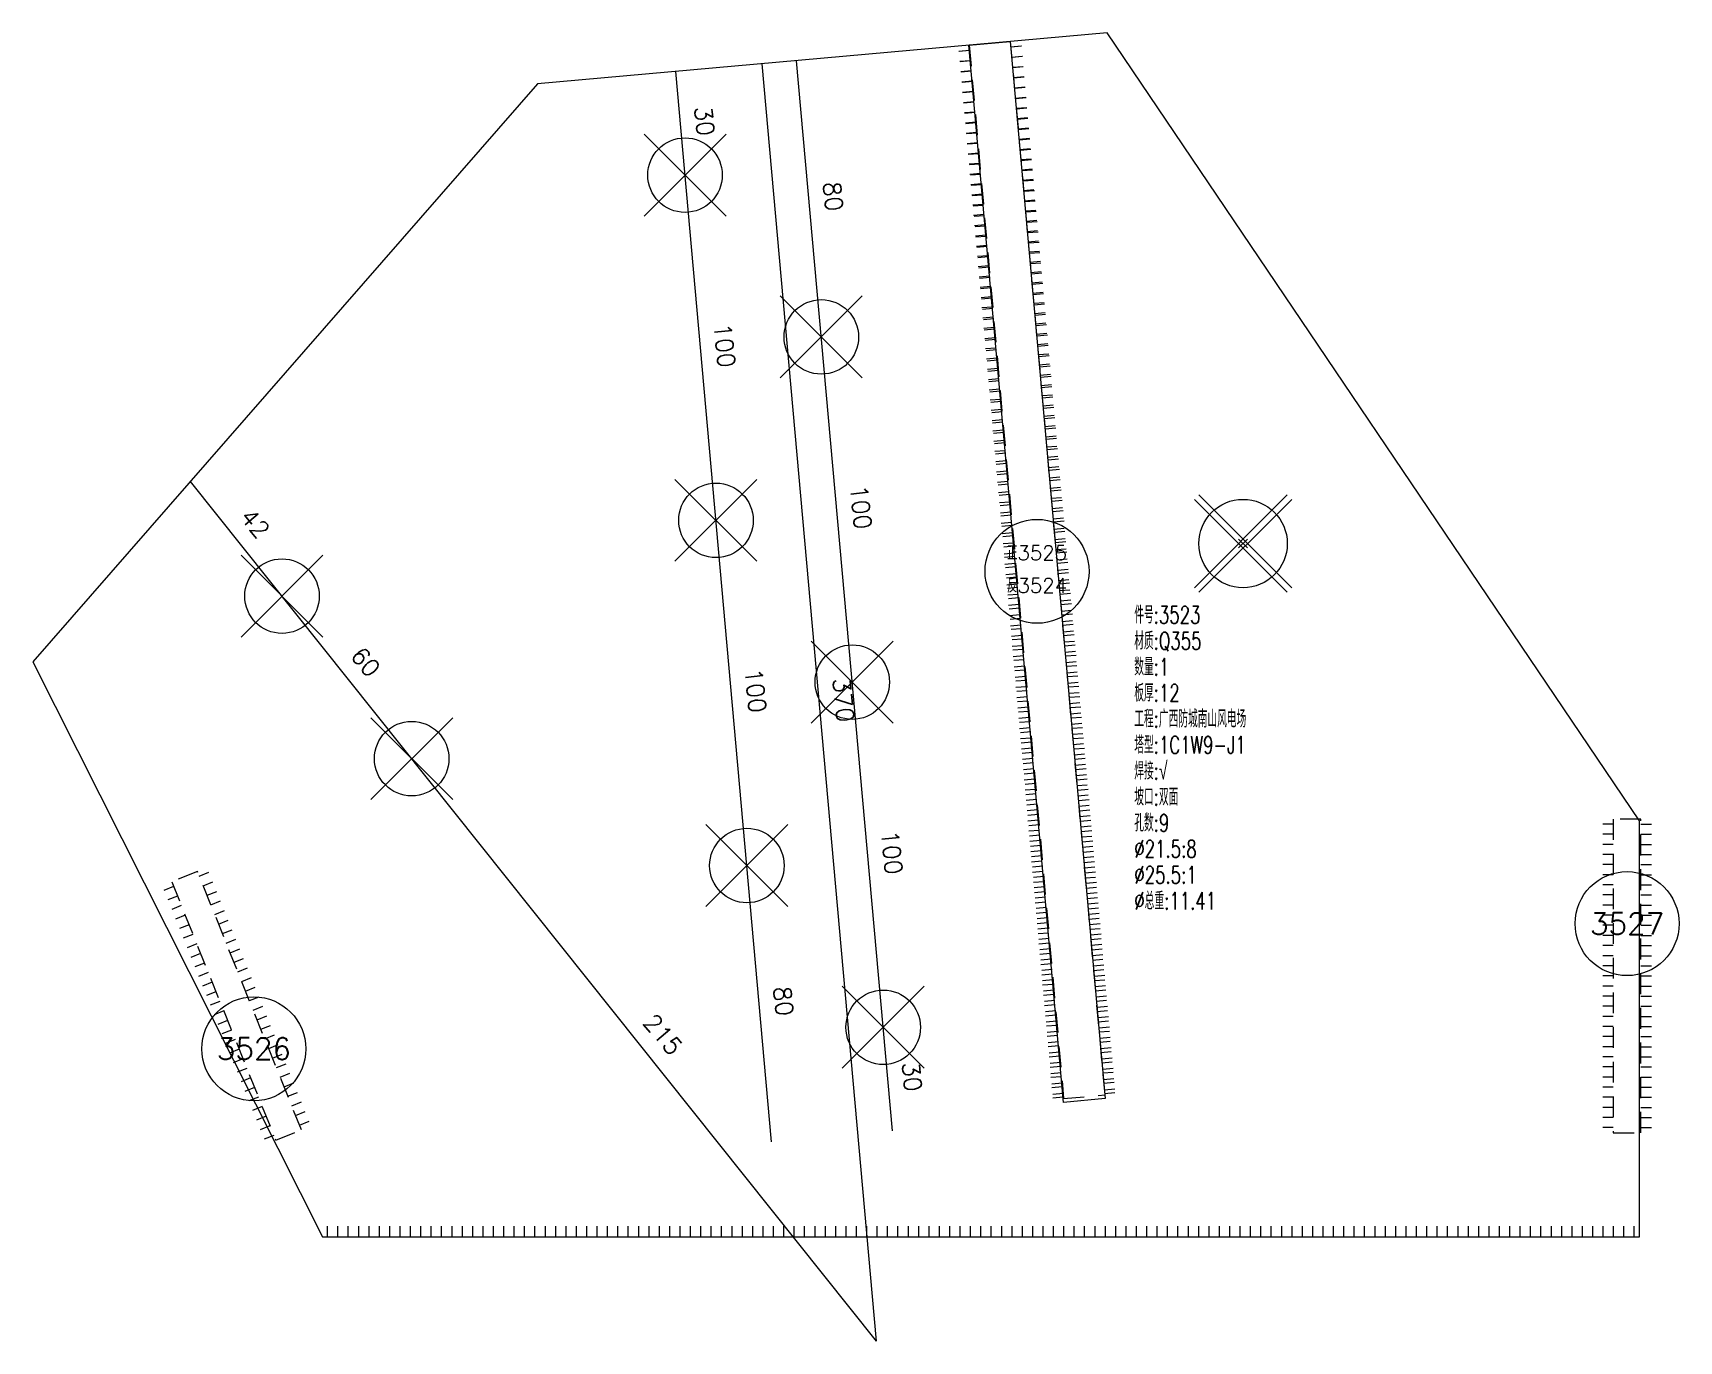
# Model space of a CAD drawing. Extents: x -105 to 10956, y -4548 to 9487.
# Drawn here: x 2706.2 to 3181.1, y -2364 to -1986.6 of the extents above; entities that cross this region are included whole.
import ezdxf
from ezdxf.enums import TextEntityAlignment as Align

# ---------------------------------------------------------------- set-up
doc = ezdxf.new("R2010")
doc.units = 0
doc.header["$MEASUREMENT"] = 0
doc.linetypes.add('长虚线', pattern=[10, 6, -4])
for name, color, linetype, lineweight in [('1', 7, 'CONTINUOUS', 25), ('2', 7, 'CONTINUOUS', 25), ('3', 7, 'CONTINUOUS', 25)]:
    doc.layers.add(name, color=color, linetype=linetype, lineweight=lineweight)
doc.styles.get("Standard").update_dxf_attribs({"font": 'simplex.shx', "width": 0.7, "height": 3, "bigfont": 'gbhzfs.shx'})

msp = doc.modelspace()

# ---------------------------------------------------------------- linework, layer by layer
at = {"layer": '1', "color": 7, "linetype": 'Continuous', "lineweight": 18}
for p, q in [((3016.15596, -1986.5872), (2851.81488, -2001.31851)), ((3169.70942, -2213.91642), (3016.15596, -1986.5872)), ((2851.81488, -2001.31851), (2706.19794, -2168.0539)), ((2706.19794, -2168.0539), (2789.70942, -2333.91642)), ((3169.70942, -2333.91642), (3169.70942, -2213.91642)), ((2789.70942, -2333.91642), (3169.70942, -2333.91642))]:
    msp.add_line(p, q, dxfattribs=at)
at = {"layer": '1', "color": 7, "linetype": 'Continuous', "lineweight": 13}
for p, q in [((2882.50855, -2039.45247), (2906.15855, -2015.80247)), ((2906.15855, -2039.45247), (2882.50855, -2015.80247)), ((2921.83282, -2086.12799), (2945.48282, -2062.47799)), ((2945.48282, -2086.12799), (2921.83282, -2062.47799)), ((2891.43662, -2139.05313), (2915.08662, -2115.40313)), ((2915.08662, -2139.05313), (2891.43662, -2115.40313)), ((3041.30931, -2146.66642), (3068.08431, -2119.89142)), ((3068.08431, -2147.94142), (3041.30931, -2121.16642)), ((3069.35931, -2146.66642), (3042.58431, -2119.89142)), ((3042.58431, -2147.94142), (3069.35931, -2121.16642)), ((3054.05931, -2135.19142), (3056.60931, -2132.64142)), ((3056.60931, -2135.19142), (3054.05931, -2132.64142)), ((2766.23614, -2160.91366), (2789.88614, -2137.26366)), ((2789.88614, -2160.91366), (2766.23614, -2137.26366)), ((2930.76088, -2185.72864), (2954.41088, -2162.07864)), ((2954.41088, -2185.72864), (2930.76088, -2162.07864)), ((2803.66046, -2207.81165), (2827.31046, -2184.16165)), ((2827.31046, -2207.81165), (2803.66046, -2184.16165)), ((2900.36469, -2238.65377), (2924.01469, -2215.00377)), ((2924.01469, -2238.65377), (2900.36469, -2215.00377)), ((2939.68894, -2285.32928), (2963.33894, -2261.67928)), ((2963.33894, -2285.32928), (2939.68894, -2261.67928))]:
    msp.add_line(p, q, dxfattribs=at)
for centre, radius in [((2894.33355, -2027.62747), 10.75), ((2933.65782, -2074.30299), 10.75), ((2903.26162, -2127.22813), 10.75), ((3055.33431, -2133.91642), 12.75), ((2778.06114, -2149.08866), 10.75), ((2942.58588, -2173.90364), 10.75), ((2815.48546, -2195.98665), 10.75), ((2912.18969, -2226.82877), 10.75), ((2951.51394, -2273.50428), 10.75)]:
    msp.add_circle(centre, radius, dxfattribs=at)
at = {"layer": '2', "color": 9, "linetype": 'Continuous', "lineweight": 13}
for p, q in [((2954.19232, -2303.38447), (2926.51533, -1994.62246)), ((2919.33219, -2306.50932), (2891.65519, -1997.74728)), ((2949.58912, -2364.03768), (2916.5553, -1995.51527)), ((2949.58912, -2364.03768), (2751.6576, -2116.00134))]:
    msp.add_line(p, q, dxfattribs=at)
at = {"layer": '2', "color": 7, "linetype": 'Continuous', "lineweight": 13}
for p, q in [((2791.20548, -2333.91642), (2791.20548, -2330.91642)), ((2794.19761, -2333.91642), (2794.19761, -2330.91642)), ((2797.18974, -2333.91642), (2797.18974, -2330.91642)), ((2800.18186, -2333.91642), (2800.18186, -2330.91642)), ((2803.17399, -2333.91642), (2803.17399, -2330.91642)), ((2806.16611, -2333.91642), (2806.16611, -2330.91642)), ((2809.15824, -2333.91642), (2809.15824, -2330.91642)), ((2812.15037, -2333.91642), (2812.15037, -2330.91642)), ((2815.14249, -2333.91642), (2815.14249, -2330.91642)), ((2818.13462, -2333.91642), (2818.13462, -2330.91642)), ((2821.12674, -2333.91642), (2821.12674, -2330.91642)), ((2824.11887, -2333.91642), (2824.11887, -2330.91642)), ((2827.111, -2333.91642), (2827.111, -2330.91642)), ((2830.10312, -2333.91642), (2830.10312, -2330.91642)), ((2833.09525, -2333.91642), (2833.09525, -2330.91642)), ((2836.08737, -2333.91642), (2836.08737, -2330.91642)), ((2839.0795, -2333.91642), (2839.0795, -2330.91642)), ((2842.07163, -2333.91642), (2842.07163, -2330.91642)), ((2845.06375, -2333.91642), (2845.06375, -2330.91642)), ((2848.05588, -2333.91642), (2848.05588, -2330.91642)), ((2851.048, -2333.91642), (2851.048, -2330.91642)), ((2854.04013, -2333.91642), (2854.04013, -2330.91642)), ((2857.03226, -2333.91642), (2857.03226, -2330.91642)), ((2860.02438, -2333.91642), (2860.02438, -2330.91642)), ((2863.01651, -2333.91642), (2863.01651, -2330.91642)), ((2866.00863, -2333.91642), (2866.00863, -2330.91642)), ((2869.00076, -2333.91642), (2869.00076, -2330.91642)), ((2871.99289, -2333.91642), (2871.99289, -2330.91642)), ((2874.98501, -2333.91642), (2874.98501, -2330.91642)), ((2877.97714, -2333.91642), (2877.97714, -2330.91642)), ((2880.96926, -2333.91642), (2880.96926, -2330.91642)), ((2883.96139, -2333.91642), (2883.96139, -2330.91642)), ((2886.95352, -2333.91642), (2886.95352, -2330.91642)), ((2889.94564, -2333.91642), (2889.94564, -2330.91642)), ((2892.93777, -2333.91642), (2892.93777, -2330.91642)), ((2895.92989, -2333.91642), (2895.92989, -2330.91642)), ((2898.92202, -2333.91642), (2898.92202, -2330.91642)), ((2901.91415, -2333.91642), (2901.91415, -2330.91642)), ((2904.90627, -2333.91642), (2904.90627, -2330.91642)), ((2907.8984, -2333.91642), (2907.8984, -2330.91642)), ((2910.89052, -2333.91642), (2910.89052, -2330.91642)), ((2913.88265, -2333.91642), (2913.88265, -2330.91642)), ((2916.87478, -2333.91642), (2916.87478, -2330.91642)), ((2919.8669, -2333.91642), (2919.8669, -2330.91642)), ((2922.85903, -2333.91642), (2922.85903, -2330.91642)), ((2925.85115, -2333.91642), (2925.85115, -2330.91642)), ((2928.84328, -2333.91642), (2928.84328, -2330.91642)), ((2931.83541, -2333.91642), (2931.83541, -2330.91642)), ((2934.82753, -2333.91642), (2934.82753, -2330.91642)), ((2937.81966, -2333.91642), (2937.81966, -2330.91642)), ((2940.81178, -2333.91642), (2940.81178, -2330.91642)), ((2943.80391, -2333.91642), (2943.80391, -2330.91642)), ((2946.79604, -2333.91642), (2946.79604, -2330.91642)), ((2949.78816, -2333.91642), (2949.78816, -2330.91642)), ((2952.78029, -2333.91642), (2952.78029, -2330.91642)), ((2955.77241, -2333.91642), (2955.77241, -2330.91642)), ((2958.76454, -2333.91642), (2958.76454, -2330.91642)), ((2961.75666, -2333.91642), (2961.75666, -2330.91642)), ((2964.74879, -2333.91642), (2964.74879, -2330.91642)), ((2967.74092, -2333.91642), (2967.74092, -2330.91642)), ((2970.73304, -2333.91642), (2970.73304, -2330.91642)), ((2973.72517, -2333.91642), (2973.72517, -2330.91642)), ((2976.71729, -2333.91642), (2976.71729, -2330.91642)), ((2979.70942, -2333.91642), (2979.70942, -2330.91642)), ((2982.70155, -2333.91642), (2982.70155, -2330.91642)), ((2985.69367, -2333.91642), (2985.69367, -2330.91642)), ((2988.6858, -2333.91642), (2988.6858, -2330.91642)), ((2991.67792, -2333.91642), (2991.67792, -2330.91642)), ((2994.67005, -2333.91642), (2994.67005, -2330.91642)), ((2997.66218, -2333.91642), (2997.66218, -2330.91642)), ((3000.6543, -2333.91642), (3000.6543, -2330.91642)), ((3003.64643, -2333.91642), (3003.64643, -2330.91642)), ((3006.63855, -2333.91642), (3006.63855, -2330.91642)), ((3009.63068, -2333.91642), (3009.63068, -2330.91642)), ((3012.62281, -2333.91642), (3012.62281, -2330.91642)), ((3015.61493, -2333.91642), (3015.61493, -2330.91642)), ((3018.60706, -2333.91642), (3018.60706, -2330.91642)), ((3021.59918, -2333.91642), (3021.59918, -2330.91642)), ((3024.59131, -2333.91642), (3024.59131, -2330.91642)), ((3027.58344, -2333.91642), (3027.58344, -2330.91642)), ((3030.57556, -2333.91642), (3030.57556, -2330.91642)), ((3033.56769, -2333.91642), (3033.56769, -2330.91642)), ((3036.55981, -2333.91642), (3036.55981, -2330.91642)), ((3039.55194, -2333.91642), (3039.55194, -2330.91642)), ((3042.54407, -2333.91642), (3042.54407, -2330.91642)), ((3045.53619, -2333.91642), (3045.53619, -2330.91642)), ((3048.52832, -2333.91642), (3048.52832, -2330.91642)), ((3051.52044, -2333.91642), (3051.52044, -2330.91642)), ((3054.51257, -2333.91642), (3054.51257, -2330.91642)), ((3057.5047, -2333.91642), (3057.5047, -2330.91642)), ((3060.49682, -2333.91642), (3060.49682, -2330.91642)), ((3063.48895, -2333.91642), (3063.48895, -2330.91642)), ((3066.48107, -2333.91642), (3066.48107, -2330.91642)), ((3069.4732, -2333.91642), (3069.4732, -2330.91642)), ((3072.46533, -2333.91642), (3072.46533, -2330.91642)), ((3075.45745, -2333.91642), (3075.45745, -2330.91642)), ((3078.44958, -2333.91642), (3078.44958, -2330.91642)), ((3081.4417, -2333.91642), (3081.4417, -2330.91642)), ((3084.43383, -2333.91642), (3084.43383, -2330.91642)), ((3087.42596, -2333.91642), (3087.42596, -2330.91642)), ((3090.41808, -2333.91642), (3090.41808, -2330.91642)), ((3093.41021, -2333.91642), (3093.41021, -2330.91642)), ((3096.40233, -2333.91642), (3096.40233, -2330.91642)), ((3099.39446, -2333.91642), (3099.39446, -2330.91642)), ((3102.38659, -2333.91642), (3102.38659, -2330.91642)), ((3105.37871, -2333.91642), (3105.37871, -2330.91642)), ((3108.37084, -2333.91642), (3108.37084, -2330.91642)), ((3111.36296, -2333.91642), (3111.36296, -2330.91642)), ((3114.35509, -2333.91642), (3114.35509, -2330.91642)), ((3117.34722, -2333.91642), (3117.34722, -2330.91642)), ((3120.33934, -2333.91642), (3120.33934, -2330.91642)), ((3123.33147, -2333.91642), (3123.33147, -2330.91642)), ((3126.32359, -2333.91642), (3126.32359, -2330.91642)), ((3129.31572, -2333.91642), (3129.31572, -2330.91642)), ((3132.30785, -2333.91642), (3132.30785, -2330.91642)), ((3135.29997, -2333.91642), (3135.29997, -2330.91642)), ((3138.2921, -2333.91642), (3138.2921, -2330.91642)), ((3141.28422, -2333.91642), (3141.28422, -2330.91642)), ((3144.27635, -2333.91642), (3144.27635, -2330.91642)), ((3147.26848, -2333.91642), (3147.26848, -2330.91642)), ((3150.2606, -2333.91642), (3150.2606, -2330.91642)), ((3153.25273, -2333.91642), (3153.25273, -2330.91642)), ((3156.24485, -2333.91642), (3156.24485, -2330.91642)), ((3159.23698, -2333.91642), (3159.23698, -2330.91642)), ((3162.22911, -2333.91642), (3162.22911, -2330.91642)), ((3165.22123, -2333.91642), (3165.22123, -2330.91642)), ((3168.21336, -2333.91642), (3168.21336, -2330.91642))]:
    msp.add_line(p, q, dxfattribs=at)
at = {"layer": '3', "color": 7, "linetype": 'Continuous', "lineweight": 13}
for p, q in [((2976.35237, -1991.64757), (2973.36435, -1991.91541)), ((2976.61779, -1994.60863), (2973.62977, -1994.87647)), ((2988.30445, -1990.57619), (2991.29247, -1990.30835)), ((2988.56987, -1993.53725), (2991.55789, -1993.26941)), ((2976.88322, -1997.56969), (2973.8952, -1997.83753)), ((2988.8353, -1996.49831), (2991.82332, -1996.23047)), ((2989.10072, -1999.45937), (2992.08874, -1999.19153)), ((2977.14864, -2000.53074), (2974.16062, -2000.79859)), ((2977.41407, -2003.4918), (2974.42605, -2003.75965)), ((2989.36615, -2002.42043), (2992.35417, -2002.15259)), ((2977.67949, -2006.45286), (2974.69147, -2006.72071)), ((2989.63157, -2005.38149), (2992.61959, -2005.11365)), ((2989.897, -2008.34255), (2992.88502, -2008.0747)), ((2977.94492, -2009.41392), (2974.9569, -2009.68177)), ((2978.21034, -2012.37498), (2975.22233, -2012.64283)), ((2990.16242, -2011.30361), (2993.15044, -2011.03576)), ((2978.47577, -2015.33604), (2975.48775, -2015.60389)), ((2978.7412, -2018.2971), (2975.75318, -2018.56495)), ((2990.42785, -2014.26467), (2993.41587, -2013.99682)), ((2990.69327, -2017.22573), (2993.68129, -2016.95788)), ((2979.00662, -2021.25816), (2976.0186, -2021.52601)), ((2990.9587, -2020.18679), (2993.94672, -2019.91894)), ((2991.22412, -2023.14785), (2994.21214, -2022.88)), ((2979.27205, -2024.21922), (2976.28403, -2024.48706)), ((2979.53747, -2027.18028), (2976.54945, -2027.44812)), ((2991.48955, -2026.10891), (2994.47757, -2025.84106)), ((2979.8029, -2030.14134), (2976.81488, -2030.40918)), ((2991.75497, -2029.06997), (2994.74299, -2028.80212)), ((2992.0204, -2032.03102), (2995.00842, -2031.76318)), ((2980.06832, -2033.1024), (2977.0803, -2033.37024)), ((2980.33375, -2036.06346), (2977.34573, -2036.3313)), ((2992.28582, -2034.99208), (2995.27384, -2034.72424)), ((2980.59917, -2039.02452), (2977.61115, -2039.29236)), ((2980.8646, -2041.98558), (2977.87658, -2042.25342)), ((2992.55125, -2037.95314), (2995.53927, -2037.6853)), ((2992.81667, -2040.9142), (2995.80469, -2040.64636)), ((2981.13002, -2044.94664), (2978.142, -2045.21448)), ((2993.0821, -2043.87526), (2996.07012, -2043.60742)), ((2993.34752, -2046.83632), (2996.33554, -2046.56848)), ((2981.39545, -2047.9077), (2978.40743, -2048.17554)), ((2981.66087, -2050.86876), (2978.67285, -2051.1366)), ((2993.61295, -2049.79738), (2996.60097, -2049.52954)), ((2981.9263, -2053.82982), (2978.93828, -2054.09766)), ((2993.87838, -2052.75844), (2996.86639, -2052.4906)), ((2994.1438, -2055.7195), (2997.13182, -2055.45166)), ((2982.19172, -2056.79088), (2979.2037, -2057.05872)), ((2982.45715, -2059.75194), (2979.46913, -2060.01978)), ((2994.40923, -2058.68056), (2997.39725, -2058.41272)), ((2982.72257, -2062.71299), (2979.73455, -2062.98084)), ((2982.988, -2065.67405), (2979.99998, -2065.9419)), ((2994.67465, -2061.64162), (2997.66267, -2061.37378)), ((2994.94008, -2064.60268), (2997.9281, -2064.33484)), ((2983.25342, -2068.63511), (2980.2654, -2068.90296)), ((2995.2055, -2067.56374), (2998.19352, -2067.2959)), ((2995.47093, -2070.5248), (2998.45895, -2070.25695)), ((2983.51885, -2071.59617), (2980.53083, -2071.86402)), ((2983.78427, -2074.55723), (2980.79626, -2074.82508)), ((2995.73635, -2073.48586), (2998.72437, -2073.21801)), ((2984.0497, -2077.51829), (2981.06168, -2077.78614)), ((2996.00178, -2076.44692), (2998.9898, -2076.17907)), ((2996.2672, -2079.40798), (2999.25522, -2079.14013)), ((2984.31512, -2080.47935), (2981.32711, -2080.7472)), ((2984.58055, -2083.44041), (2981.59253, -2083.70826)), ((2996.53263, -2082.36904), (2999.52065, -2082.10119)), ((2984.84598, -2086.40147), (2981.85796, -2086.66931)), ((2985.1114, -2089.36253), (2982.12338, -2089.63037)), ((2996.79805, -2085.3301), (2999.78607, -2085.06225)), ((2997.06348, -2088.29116), (3000.0515, -2088.02331)), ((2985.37683, -2092.32359), (2982.38881, -2092.59143)), ((2997.3289, -2091.25222), (3000.31692, -2090.98437)), ((2997.59433, -2094.21327), (3000.58235, -2093.94543)), ((2985.64225, -2095.28465), (2982.65423, -2095.55249)), ((2985.90768, -2098.24571), (2982.91966, -2098.51355)), ((2997.85975, -2097.17433), (3000.84777, -2096.90649)), ((2986.1731, -2101.20677), (2983.18508, -2101.47461)), ((2998.12518, -2100.13539), (3001.1132, -2099.86755)), ((2998.3906, -2103.09645), (3001.37862, -2102.82861)), ((2986.43853, -2104.16783), (2983.45051, -2104.43567)), ((2986.70395, -2107.12889), (2983.71593, -2107.39673)), ((2998.65603, -2106.05751), (3001.64405, -2105.78967)), ((2986.96938, -2110.08995), (2983.98136, -2110.35779)), ((2987.2348, -2113.05101), (2984.24678, -2113.31885)), ((2998.92145, -2109.01857), (3001.90947, -2108.75073)), ((2999.18688, -2111.97963), (3002.1749, -2111.71179)), ((2987.50023, -2116.01207), (2984.51221, -2116.27991)), ((2999.45231, -2114.94069), (3002.44032, -2114.67285)), ((2999.71773, -2117.90175), (3002.70575, -2117.63391)), ((2987.76565, -2118.97313), (2984.77763, -2119.24097)), ((2988.03108, -2121.93419), (2985.04306, -2122.20203)), ((2999.98316, -2120.86281), (3002.97117, -2120.59497)), ((2988.2965, -2124.89524), (2985.30848, -2125.16309)), ((3000.24858, -2123.82387), (3003.2366, -2123.55603)), ((3000.51401, -2126.78493), (3003.50203, -2126.51709)), ((2988.56193, -2127.8563), (2985.57391, -2128.12415)), ((2988.82735, -2130.81736), (2985.83933, -2131.08521)), ((3000.77943, -2129.74599), (3003.76745, -2129.47815)), ((3001.04486, -2132.70705), (3004.03288, -2132.4392)), ((2989.09278, -2133.77842), (2986.10476, -2134.04627)), ((2989.3582, -2136.73948), (2986.37018, -2137.00733)), ((3001.31028, -2135.66811), (3004.2983, -2135.40026)), ((2989.62363, -2139.70054), (2986.63561, -2139.96839)), ((3001.57571, -2138.62917), (3004.56373, -2138.36132)), ((3001.84113, -2141.59023), (3004.82915, -2141.32238)), ((2989.88905, -2142.6616), (2986.90104, -2142.92945)), ((2990.15448, -2145.62266), (2987.16646, -2145.89051)), ((3002.10656, -2144.55129), (3005.09458, -2144.28344)), ((2990.41991, -2148.58372), (2987.43189, -2148.85156)), ((3002.37198, -2147.51235), (3005.36, -2147.2445)), ((3002.63741, -2150.47341), (3005.62543, -2150.20556)), ((2990.68533, -2151.54478), (2987.69731, -2151.81262)), ((2990.95076, -2154.50584), (2987.96274, -2154.77368)), ((3002.90283, -2153.43447), (3005.89085, -2153.16662)), ((3003.16826, -2156.39552), (3006.15628, -2156.12768)), ((2991.21618, -2157.4669), (2988.22816, -2157.73474)), ((2991.48161, -2160.42796), (2988.49359, -2160.6958)), ((3003.43368, -2159.35658), (3006.4217, -2159.08874)), ((2991.74703, -2163.38902), (2988.75901, -2163.65686)), ((3003.69911, -2162.31764), (3006.68713, -2162.0498)), ((3003.96453, -2165.2787), (3006.95255, -2165.01086)), ((2992.01246, -2166.35008), (2989.02444, -2166.61792)), ((2992.27788, -2169.31114), (2989.28986, -2169.57898)), ((3004.22996, -2168.23976), (3007.21798, -2167.97192)), ((2992.54331, -2172.2722), (2989.55529, -2172.54004)), ((3004.49538, -2171.20082), (3007.4834, -2170.93298)), ((3004.76081, -2174.16188), (3007.74883, -2173.89404)), ((2992.80873, -2175.23326), (2989.82071, -2175.5011)), ((2993.07416, -2178.19432), (2990.08614, -2178.46216)), ((3005.02623, -2177.12294), (3008.01425, -2176.8551)), ((3005.29166, -2180.084), (3008.27968, -2179.81616)), ((2993.33958, -2181.15538), (2990.35156, -2181.42322)), ((2993.60501, -2184.11644), (2990.61699, -2184.38428)), ((3005.55709, -2183.04506), (3008.5451, -2182.77722)), ((2993.87043, -2187.07749), (2990.88241, -2187.34534)), ((3005.82251, -2186.00612), (3008.81053, -2185.73828)), ((3006.08794, -2188.96718), (3009.07595, -2188.69934)), ((2994.13586, -2190.03855), (2991.14784, -2190.3064)), ((2994.40128, -2192.99961), (2991.41326, -2193.26746)), ((3006.35336, -2191.92824), (3009.34138, -2191.6604)), ((2994.66671, -2195.96067), (2991.67869, -2196.22852)), ((2994.93213, -2198.92173), (2991.94411, -2199.18958)), ((3006.61879, -2194.8893), (3009.60681, -2194.62145)), ((3006.88421, -2197.85036), (3009.87223, -2197.58251)), ((2995.19756, -2201.88279), (2992.20954, -2202.15064)), ((3007.14964, -2200.81142), (3010.13766, -2200.54357)), ((3007.41506, -2203.77248), (3010.40308, -2203.50463)), ((2995.46298, -2204.84385), (2992.47496, -2205.1117)), ((2995.72841, -2207.80491), (2992.74039, -2208.07276)), ((3007.68049, -2206.73354), (3010.66851, -2206.46569)), ((2995.99383, -2210.76597), (2993.00582, -2211.03381)), ((3007.94591, -2209.6946), (3010.93393, -2209.42675)), ((3008.21134, -2212.65566), (3011.19936, -2212.38781)), ((2996.25926, -2213.72703), (2993.27124, -2213.99487)), ((2996.52469, -2216.68809), (2993.53667, -2216.95593)), ((3008.47676, -2215.61672), (3011.46478, -2215.34887)), ((2996.79011, -2219.64915), (2993.80209, -2219.91699)), ((2997.05554, -2222.61021), (2994.06752, -2222.87805)), ((3008.74219, -2218.57777), (3011.73021, -2218.30993)), ((3009.00761, -2221.53883), (3011.99563, -2221.27099)), ((2997.32096, -2225.57127), (2994.33294, -2225.83911)), ((3009.27304, -2224.49989), (3012.26106, -2224.23205)), ((3009.53846, -2227.46095), (3012.52648, -2227.19311)), ((2997.58639, -2228.53233), (2994.59837, -2228.80017)), ((2997.85181, -2231.49339), (2994.86379, -2231.76123)), ((3009.80389, -2230.42201), (3012.79191, -2230.15417)), ((2998.11724, -2234.45445), (2995.12922, -2234.72229)), ((3010.06931, -2233.38307), (3013.05733, -2233.11523)), ((3010.33474, -2236.34413), (3013.32276, -2236.07629)), ((2998.38266, -2237.41551), (2995.39464, -2237.68335)), ((2998.64809, -2240.37657), (2995.66007, -2240.64441)), ((3010.60016, -2239.30519), (3013.58818, -2239.03735)), ((2998.91351, -2243.33763), (2995.92549, -2243.60547)), ((2999.17894, -2246.29869), (2996.19092, -2246.56653)), ((3010.86559, -2242.26625), (3013.85361, -2241.99841)), ((3011.13101, -2245.22731), (3014.11903, -2244.95947)), ((2999.44436, -2249.25974), (2996.45634, -2249.52759)), ((3011.39644, -2248.18837), (3014.38446, -2247.92053)), ((3011.66187, -2251.14943), (3014.64988, -2250.88159)), ((2999.70979, -2252.2208), (2996.72177, -2252.48865)), ((2999.97521, -2255.18186), (2996.98719, -2255.44971)), ((3011.92729, -2254.11049), (3014.91531, -2253.84265)), ((3000.24064, -2258.14292), (2997.25262, -2258.41077)), ((3012.19272, -2257.07155), (3015.18074, -2256.8037)), ((3012.45814, -2260.03261), (3015.44616, -2259.76476)), ((3000.50606, -2261.10398), (2997.51804, -2261.37183)), ((3000.77149, -2264.06504), (2997.78347, -2264.33289)), ((3012.72357, -2262.99367), (3015.71159, -2262.72582)), ((3001.03691, -2267.0261), (2998.04889, -2267.29395)), ((3001.30234, -2269.98716), (2998.31432, -2270.25501)), ((3012.98899, -2265.95473), (3015.97701, -2265.68688)), ((3013.25442, -2268.91579), (3016.24244, -2268.64794)), ((3001.56776, -2272.94822), (2998.57974, -2273.21606)), ((3013.51984, -2271.87685), (3016.50786, -2271.609)), ((3013.78527, -2274.83791), (3016.77329, -2274.57006)), ((3001.83319, -2275.90928), (2998.84517, -2276.17712)), ((3002.09861, -2278.87034), (2999.1106, -2279.13818)), ((3014.05069, -2277.79897), (3017.03871, -2277.53112)), ((3002.36404, -2281.8314), (2999.37602, -2282.09924)), ((3014.31612, -2280.76002), (3017.30414, -2280.49218)), ((3014.58154, -2283.72108), (3017.56956, -2283.45324)), ((3002.62947, -2284.79246), (2999.64145, -2285.0603)), ((3002.89489, -2287.75352), (2999.90687, -2288.02136)), ((3014.84697, -2286.68214), (3017.83499, -2286.4143)), ((3003.16032, -2290.71458), (3000.1723, -2290.98242)), ((3003.42574, -2293.67564), (3000.43772, -2293.94348)), ((3015.11239, -2289.6432), (3018.10041, -2289.37536)), ((3015.37782, -2292.60426), (3018.36584, -2292.33642))]:
    msp.add_line(p, q, dxfattribs=at)
at = {"layer": '3', "color": 7, "linetype": '长虚线', "lineweight": 13}
for p, q in [((2976.45001, -1991.64811), (2973.46199, -1991.91595)), ((2976.71708, -1994.62761), (2973.72906, -1994.89545)), ((2988.40208, -1990.57673), (2991.3901, -1990.30889)), ((2988.66916, -1993.55624), (2991.65718, -1993.28839)), ((2976.98416, -1997.60711), (2973.99614, -1997.87496)), ((2988.93624, -1996.53574), (2991.92426, -1996.26789)), ((2989.20332, -1999.51524), (2992.19134, -1999.24739)), ((2977.25124, -2000.58661), (2974.26322, -2000.85446)), ((2977.51832, -2003.56611), (2974.5303, -2003.83396)), ((2989.4704, -2002.49474), (2992.45842, -2002.2269)), ((2977.7854, -2006.54562), (2974.79738, -2006.81346)), ((2989.73747, -2005.47424), (2992.72549, -2005.2064)), ((2990.00455, -2008.45374), (2992.99257, -2008.1859)), ((2978.05248, -2009.52512), (2975.06446, -2009.79296)), ((2978.31955, -2012.50462), (2975.33153, -2012.77246)), ((2990.27163, -2011.43324), (2993.25965, -2011.1654)), ((2978.58663, -2015.48412), (2975.59861, -2015.75196)), ((2990.53871, -2014.41274), (2993.52673, -2014.1449)), ((2990.80579, -2017.39225), (2993.79381, -2017.1244)), ((2978.85371, -2018.46362), (2975.86569, -2018.73146)), ((2979.12079, -2021.44312), (2976.13277, -2021.71097)), ((2991.07287, -2020.37175), (2994.06089, -2020.1039)), ((2991.33994, -2023.35125), (2994.32796, -2023.0834)), ((2979.38787, -2024.42262), (2976.39985, -2024.69047)), ((2979.65495, -2027.40212), (2976.66693, -2027.66997)), ((2991.60702, -2026.33075), (2994.59504, -2026.06291)), ((2979.92202, -2030.38162), (2976.934, -2030.64947)), ((2991.8741, -2029.31025), (2994.86212, -2029.04241)), ((2992.14118, -2032.28975), (2995.1292, -2032.02191)), ((2980.1891, -2033.36113), (2977.20108, -2033.62897)), ((2980.45618, -2036.34063), (2977.46816, -2036.60847)), ((2992.40826, -2035.26925), (2995.39628, -2035.00141)), ((2980.72326, -2039.32013), (2977.73524, -2039.58797)), ((2992.67534, -2038.24875), (2995.66336, -2037.98091)), ((2992.94241, -2041.22825), (2995.93043, -2040.96041)), ((2980.99034, -2042.29963), (2978.00232, -2042.56747)), ((2981.25741, -2045.27913), (2978.2694, -2045.54697)), ((2993.20949, -2044.20776), (2996.19751, -2043.93991)), ((2993.47657, -2047.18726), (2996.46459, -2046.91941)), ((2981.52449, -2048.25863), (2978.53647, -2048.52648)), ((2981.79157, -2051.23813), (2978.80355, -2051.50598)), ((2993.74365, -2050.16676), (2996.73167, -2049.89891)), ((2982.05865, -2054.21763), (2979.07063, -2054.48548)), ((2994.01073, -2053.14626), (2996.99875, -2052.87842)), ((2994.27781, -2056.12576), (2997.26582, -2055.85792)), ((2982.32573, -2057.19714), (2979.33771, -2057.46498)), ((2982.59281, -2060.17664), (2979.60479, -2060.44448)), ((2994.54488, -2059.10526), (2997.5329, -2058.83742)), ((2982.85988, -2063.15614), (2979.87187, -2063.42398)), ((2994.81196, -2062.08476), (2997.79998, -2061.81692)), ((2995.07904, -2065.06426), (2998.06706, -2064.79642)), ((2983.12696, -2066.13564), (2980.13894, -2066.40348)), ((2983.39404, -2069.11514), (2980.40602, -2069.38298)), ((2995.34612, -2068.04377), (2998.33414, -2067.77592)), ((2983.66112, -2072.09464), (2980.6731, -2072.36249)), ((2983.9282, -2075.07414), (2980.94018, -2075.34199)), ((2995.6132, -2071.02327), (2998.60122, -2070.75542)), ((2995.88028, -2074.00277), (2998.86829, -2073.73492)), ((2984.19528, -2078.05364), (2981.20726, -2078.32149)), ((2996.14735, -2076.98227), (2999.13537, -2076.71442)), ((2996.41443, -2079.96177), (2999.40245, -2079.69393)), ((2984.46235, -2081.03314), (2981.47434, -2081.30099)), ((2984.72943, -2084.01265), (2981.74141, -2084.28049)), ((2996.68151, -2082.94127), (2999.66953, -2082.67343)), ((2984.99651, -2086.99215), (2982.00849, -2087.25999)), ((2996.94859, -2085.92077), (2999.93661, -2085.65293)), ((2997.21567, -2088.90027), (3000.20369, -2088.63243)), ((2985.26359, -2089.97165), (2982.27557, -2090.23949)), ((2985.53067, -2092.95115), (2982.54265, -2093.21899)), ((2997.48275, -2091.87977), (3000.47076, -2091.61193)), ((2985.79775, -2095.93065), (2982.80973, -2096.19849)), ((2986.06482, -2098.91015), (2983.07681, -2099.178)), ((2997.74982, -2094.85928), (3000.73784, -2094.59143)), ((2998.0169, -2097.83878), (3001.00492, -2097.57093)), ((2986.3319, -2101.88965), (2983.34388, -2102.1575)), ((2998.28398, -2100.81828), (3001.272, -2100.55043)), ((2998.55106, -2103.79778), (3001.53908, -2103.52994)), ((2986.59898, -2104.86915), (2983.61096, -2105.137)), ((2986.86606, -2107.84866), (2983.87804, -2108.1165)), ((2998.81814, -2106.77728), (3001.80616, -2106.50944)), ((2987.13314, -2110.82816), (2984.14512, -2111.096)), ((2999.08522, -2109.75678), (3002.07323, -2109.48894)), ((2999.35229, -2112.73628), (3002.34031, -2112.46844)), ((2987.40022, -2113.80766), (2984.4122, -2114.0755)), ((2987.66729, -2116.78716), (2984.67927, -2117.055)), ((2999.61937, -2115.71578), (3002.60739, -2115.44794)), ((2987.93437, -2119.76666), (2984.94635, -2120.0345)), ((2988.20145, -2122.74616), (2985.21343, -2123.014)), ((2999.88645, -2118.69528), (3002.87447, -2118.42744)), ((3000.15353, -2121.67479), (3003.14155, -2121.40694)), ((2988.46853, -2125.72566), (2985.48051, -2125.99351)), ((3000.42061, -2124.65429), (3003.40863, -2124.38644)), ((3000.68769, -2127.63379), (3003.6757, -2127.36594)), ((2988.73561, -2128.70516), (2985.74759, -2128.97301)), ((2989.00269, -2131.68466), (2986.01467, -2131.95251)), ((3000.95476, -2130.61329), (3003.94278, -2130.34545)), ((2989.26976, -2134.66417), (2986.28174, -2134.93201)), ((3001.22184, -2133.59279), (3004.20986, -2133.32495)), ((3001.48892, -2136.57229), (3004.47694, -2136.30445)), ((2989.53684, -2137.64367), (2986.54882, -2137.91151)), ((2989.80392, -2140.62317), (2986.8159, -2140.89101)), ((3001.756, -2139.55179), (3004.74402, -2139.28395)), ((2990.071, -2143.60267), (2987.08298, -2143.87051)), ((2990.33808, -2146.58217), (2987.35006, -2146.85001)), ((3002.02308, -2142.53129), (3005.0111, -2142.26345)), ((3002.29015, -2145.5108), (3005.27817, -2145.24295)), ((2990.60516, -2149.56167), (2987.61714, -2149.82952)), ((3002.55723, -2148.4903), (3005.54525, -2148.22245)), ((3002.82431, -2151.4698), (3005.81233, -2151.20195)), ((2990.87223, -2152.54117), (2987.88421, -2152.80902)), ((2991.13931, -2155.52067), (2988.15129, -2155.78852)), ((3003.09139, -2154.4493), (3006.07941, -2154.18146)), ((2991.40639, -2158.50018), (2988.41837, -2158.76802)), ((3003.35847, -2157.4288), (3006.34649, -2157.16096)), ((3003.62555, -2160.4083), (3006.61357, -2160.14046)), ((2991.67347, -2161.47968), (2988.68545, -2161.74752)), ((2991.94055, -2164.45918), (2988.95253, -2164.72702)), ((3003.89262, -2163.3878), (3006.88064, -2163.11996)), ((2992.20763, -2167.43868), (2989.21961, -2167.70652)), ((2992.4747, -2170.41818), (2989.48668, -2170.68602)), ((3004.1597, -2166.3673), (3007.14772, -2166.09946)), ((3004.42678, -2169.3468), (3007.4148, -2169.07896)), ((2992.74178, -2173.39768), (2989.75376, -2173.66552)), ((3004.69386, -2172.32631), (3007.68188, -2172.05846)), ((3004.96094, -2175.30581), (3007.94896, -2175.03796)), ((2993.00886, -2176.37718), (2990.02084, -2176.64503)), ((2993.27594, -2179.35668), (2990.28792, -2179.62453)), ((3005.22802, -2178.28531), (3008.21604, -2178.01746)), ((2993.54302, -2182.33618), (2990.555, -2182.60403)), ((3005.49509, -2181.26481), (3008.48311, -2180.99697)), ((3005.76217, -2184.24431), (3008.75019, -2183.97647)), ((2993.8101, -2185.31569), (2990.82208, -2185.58353)), ((2994.07717, -2188.29519), (2991.08915, -2188.56303)), ((3006.02925, -2187.22381), (3009.01727, -2186.95597)), ((2994.34425, -2191.27469), (2991.35623, -2191.54253)), ((3006.29633, -2190.20331), (3009.28435, -2189.93547)), ((3006.56341, -2193.18281), (3009.55143, -2192.91497)), ((2994.61133, -2194.25419), (2991.62331, -2194.52203)), ((2994.87841, -2197.23369), (2991.89039, -2197.50153)), ((3006.83049, -2196.16232), (3009.81851, -2195.89447)), ((3007.09756, -2199.14182), (3010.08558, -2198.87397)), ((2995.14549, -2200.21319), (2992.15747, -2200.48104)), ((2995.41257, -2203.19269), (2992.42455, -2203.46054)), ((3007.36464, -2202.12132), (3010.35266, -2201.85347)), ((2995.67964, -2206.17219), (2992.69162, -2206.44004)), ((3007.63172, -2205.10082), (3010.61974, -2204.83298)), ((3007.8988, -2208.08032), (3010.88682, -2207.81248)), ((2995.94672, -2209.15169), (2992.9587, -2209.41954)), ((2996.2138, -2212.1312), (2993.22578, -2212.39904)), ((3008.16588, -2211.05982), (3011.1539, -2210.79198)), ((2996.48088, -2215.1107), (2993.49286, -2215.37854)), ((3008.43296, -2214.03932), (3011.42098, -2213.77148)), ((3008.70003, -2217.01882), (3011.68805, -2216.75098)), ((3162.12968, -2214.89082), (3159.12968, -2214.89082)), ((3162.12968, -2217.8097), (3159.12968, -2217.8097)), ((3170.12968, -2214.89082), (3173.12968, -2214.89082)), ((3170.12968, -2217.8097), (3173.12968, -2217.8097)), ((2996.74796, -2218.0902), (2993.75994, -2218.35804)), ((2997.01504, -2221.0697), (2994.02702, -2221.33754)), ((3008.96711, -2219.99832), (3011.95513, -2219.73048)), ((3162.12968, -2220.72857), (3159.12968, -2220.72857)), ((3170.12968, -2220.72857), (3173.12968, -2220.72857)), ((2997.28211, -2224.0492), (2994.29409, -2224.31704)), ((2997.54919, -2227.0287), (2994.56117, -2227.29655)), ((3009.23419, -2222.97783), (3012.22221, -2222.70998)), ((3009.50127, -2225.95733), (3012.48929, -2225.68948)), ((3162.12968, -2223.64744), (3159.12968, -2223.64744)), ((3162.12968, -2226.56631), (3159.12968, -2226.56631)), ((3170.12968, -2223.64744), (3173.12968, -2223.64744)), ((3170.12968, -2226.56631), (3173.12968, -2226.56631)), ((2754.20893, -2229.88594), (2756.99205, -2228.76601)), ((2755.32031, -2232.64784), (2758.10344, -2231.52791)), ((2997.81627, -2230.0082), (2994.82825, -2230.27605)), ((3009.76835, -2228.93683), (3012.75637, -2228.66898)), ((3010.03543, -2231.91633), (3013.02345, -2231.64849)), ((3162.12968, -2229.48518), (3159.12968, -2229.48518)), ((3170.12968, -2229.48518), (3173.12968, -2229.48518)), ((2746.78727, -2232.87241), (2744.00415, -2233.99234)), ((2747.89866, -2235.63431), (2745.11554, -2236.75424)), ((2756.4317, -2235.40974), (2759.21482, -2234.28981)), ((2998.08335, -2232.9877), (2995.09533, -2233.25555)), ((2998.35043, -2235.96721), (2995.36241, -2236.23505)), ((3010.3025, -2234.89583), (3013.29052, -2234.62799)), ((3162.12968, -2232.40406), (3159.12968, -2232.40405)), ((3162.12968, -2235.32293), (3159.12968, -2235.32293)), ((3170.12968, -2232.40406), (3173.12968, -2232.40406)), ((3170.12968, -2235.32293), (3173.12968, -2235.32293)), ((2749.01005, -2238.39621), (2746.22692, -2239.51614)), ((2750.12143, -2241.15811), (2747.33831, -2242.27804)), ((2757.54309, -2238.17164), (2760.32621, -2237.05171)), ((2758.65448, -2240.93353), (2761.4376, -2239.81361)), ((2998.61751, -2238.94671), (2995.62949, -2239.21455)), ((3010.56958, -2237.87533), (3013.5576, -2237.60749)), ((3010.83666, -2240.85483), (3013.82468, -2240.58699)), ((3162.12968, -2238.2418), (3159.12968, -2238.2418)), ((3162.12968, -2241.16067), (3159.12968, -2241.16067)), ((3170.12968, -2238.2418), (3173.12968, -2238.2418)), ((3170.12968, -2241.16067), (3173.12968, -2241.16067)), ((2751.23282, -2243.92001), (2748.4497, -2245.03993)), ((2759.76586, -2243.69543), (2762.54898, -2242.5755)), ((2760.87725, -2246.45733), (2763.66037, -2245.3374)), ((2998.88458, -2241.92621), (2995.89656, -2242.19405)), ((2999.15166, -2244.90571), (2996.16364, -2245.17355)), ((3011.10374, -2243.83433), (3014.09176, -2243.56649)), ((3162.12968, -2244.07954), (3159.12968, -2244.07954)), ((3170.12968, -2244.07954), (3173.12968, -2244.07954)), ((2752.34421, -2246.68191), (2749.56109, -2247.80183)), ((2753.45559, -2249.4438), (2750.67247, -2250.56373)), ((2761.98864, -2249.21923), (2764.77176, -2248.0993)), ((2763.10002, -2251.98113), (2765.88315, -2250.8612)), ((2999.41874, -2247.88521), (2996.43072, -2248.15305)), ((2999.68582, -2250.86471), (2996.6978, -2251.13256)), ((3011.37082, -2246.81384), (3014.35884, -2246.54599)), ((3011.6379, -2249.79334), (3014.62592, -2249.52549)), ((3162.12968, -2246.99841), (3159.12968, -2246.99841)), ((3162.12968, -2249.91729), (3159.12968, -2249.91729)), ((3170.12968, -2246.99842), (3173.12968, -2246.99842)), ((3170.12968, -2249.91729), (3173.12968, -2249.91729)), ((2754.56698, -2252.2057), (2751.78386, -2253.32563)), ((2755.67837, -2254.9676), (2752.89525, -2256.08753)), ((2764.21141, -2254.74302), (2766.99453, -2253.6231)), ((2999.9529, -2253.84421), (2996.96488, -2254.11206)), ((3011.90497, -2252.77284), (3014.89299, -2252.50499)), ((3012.17205, -2255.75234), (3015.16007, -2255.48449)), ((3162.12968, -2252.83616), (3159.12968, -2252.83616)), ((3162.12968, -2255.75503), (3159.12968, -2255.75503)), ((3170.12968, -2252.83616), (3173.12968, -2252.83616)), ((3170.12968, -2255.75503), (3173.12968, -2255.75503)), ((2756.78976, -2257.7295), (2754.00663, -2258.84943)), ((2757.90114, -2260.4914), (2755.11802, -2261.61132)), ((2765.3228, -2257.50492), (2768.10592, -2256.38499)), ((2766.43419, -2260.26682), (2769.21731, -2259.14689)), ((3000.21997, -2256.82371), (2997.23196, -2257.09156)), ((3000.48705, -2259.80321), (2997.49903, -2260.07106)), ((3012.43913, -2258.73184), (3015.42715, -2258.464)), ((3162.12968, -2258.6739), (3159.12968, -2258.6739)), ((3170.12968, -2258.6739), (3173.12968, -2258.6739)), ((2759.01253, -2263.25329), (2756.22941, -2264.37322)), ((2767.54557, -2263.02872), (2770.32869, -2261.90879)), ((2768.65696, -2265.79062), (2771.44008, -2264.67069)), ((3000.75413, -2262.78272), (2997.76611, -2263.05056)), ((3012.70621, -2261.71134), (3015.69423, -2261.4435)), ((3012.97329, -2264.69084), (3015.96131, -2264.423)), ((3162.12968, -2261.59277), (3159.12968, -2261.59277)), ((3162.12968, -2264.51165), (3159.12968, -2264.51165)), ((3170.12968, -2261.59278), (3173.12968, -2261.59278)), ((3170.12968, -2264.51165), (3173.12968, -2264.51165)), ((2760.12392, -2266.01519), (2757.3408, -2267.13512)), ((2761.2353, -2268.77709), (2758.45218, -2269.89702)), ((2769.76835, -2268.55251), (2772.55147, -2267.43259)), ((3001.02121, -2265.76222), (2998.03319, -2266.03006)), ((3001.28829, -2268.74172), (2998.30027, -2269.00956)), ((3013.24037, -2267.67034), (3016.22838, -2267.4025)), ((3162.12968, -2267.43052), (3159.12968, -2267.43052)), ((3170.12968, -2267.43052), (3173.12968, -2267.43052)), ((2762.34669, -2271.53899), (2759.56357, -2272.65892)), ((2763.45808, -2274.30089), (2760.67496, -2275.42081)), ((2770.87973, -2271.31441), (2773.66286, -2270.19449)), ((2771.99112, -2274.07631), (2774.77424, -2272.95638)), ((3001.55537, -2271.72122), (2998.56735, -2271.98906)), ((3001.82244, -2274.70072), (2998.83443, -2274.96856)), ((3013.50744, -2270.64984), (3016.49546, -2270.382)), ((3013.77452, -2273.62935), (3016.76254, -2273.3615)), ((3162.12968, -2270.34939), (3159.12968, -2270.34939)), ((3162.12968, -2273.26826), (3159.12968, -2273.26826)), ((3170.12968, -2270.34939), (3173.12968, -2270.34939)), ((3170.12968, -2273.26826), (3173.12968, -2273.26826)), ((2764.56947, -2277.06278), (2761.78634, -2278.18271)), ((2773.10251, -2276.83821), (2775.88563, -2275.71828)), ((2774.2139, -2279.60011), (2776.99702, -2278.48018)), ((3002.08952, -2277.68022), (2999.1015, -2277.94807)), ((3014.0416, -2276.60885), (3017.02962, -2276.341)), ((3014.30868, -2279.58835), (3017.2967, -2279.3205)), ((3162.12968, -2276.18713), (3159.12968, -2276.18713)), ((3162.12968, -2279.10601), (3159.12968, -2279.10601)), ((3170.12968, -2276.18713), (3173.12968, -2276.18713)), ((3170.12968, -2279.10601), (3173.12968, -2279.10601)), ((2765.68085, -2279.82468), (2762.89773, -2280.94461)), ((2766.79224, -2282.58658), (2764.00912, -2283.70651)), ((2775.32528, -2282.36201), (2778.1084, -2281.24208)), ((2776.43667, -2285.1239), (2779.21979, -2284.00398)), ((3002.3566, -2280.65972), (2999.36858, -2280.92757)), ((3002.62368, -2283.63922), (2999.63566, -2283.90707)), ((3014.57576, -2282.56785), (3017.56378, -2282.30001)), ((3162.12968, -2282.02488), (3159.12968, -2282.02488)), ((3170.12968, -2282.02488), (3173.12968, -2282.02488)), ((2767.90363, -2285.34848), (2765.12051, -2286.46841)), ((2769.01501, -2288.11038), (2766.23189, -2289.2303)), ((2777.54806, -2287.8858), (2780.33118, -2286.76587)), ((3002.89076, -2286.61873), (2999.90274, -2286.88657)), ((3014.84284, -2285.54735), (3017.83085, -2285.27951)), ((3015.10991, -2288.52685), (3018.09793, -2288.25901)), ((3162.12968, -2284.94375), (3159.12968, -2284.94375)), ((3162.12968, -2287.86262), (3159.12968, -2287.86262)), ((3170.12968, -2284.94375), (3173.12968, -2284.94375)), ((3170.12968, -2287.86262), (3173.12968, -2287.86262)), ((2770.1264, -2290.87227), (2767.34328, -2291.9922)), ((2771.23779, -2293.63417), (2768.45467, -2294.7541)), ((2778.65944, -2290.6477), (2781.44257, -2289.52777)), ((2779.77083, -2293.4096), (2782.55395, -2292.28967)), ((3003.15784, -2289.59823), (3000.16982, -2289.86607)), ((3003.42491, -2292.57773), (3000.4369, -2292.84557)), ((3015.37699, -2291.50635), (3018.36501, -2291.23851)), ((3162.12968, -2290.78149), (3159.12968, -2290.78149)), ((3162.12968, -2293.70037), (3159.12968, -2293.70036)), ((3170.12968, -2290.78149), (3173.12968, -2290.78149)), ((3170.12968, -2293.70037), (3173.12968, -2293.70037)), ((2772.34918, -2296.39607), (2769.56605, -2297.516)), ((2780.88222, -2296.1715), (2783.66534, -2295.05157)), ((2781.99361, -2298.93339), (2784.77673, -2297.81347)), ((3162.12968, -2296.61924), (3159.12968, -2296.61924)), ((3170.12968, -2296.61924), (3173.12968, -2296.61924)), ((2773.46056, -2299.15797), (2770.67744, -2300.2779)), ((2774.57195, -2301.91987), (2771.78883, -2303.03979)), ((2783.10499, -2301.69529), (2785.88811, -2300.57536)), ((3162.12968, -2299.53811), (3159.12968, -2299.53811)), ((3162.12968, -2302.45698), (3159.12968, -2302.45698)), ((3170.12968, -2299.53811), (3173.12968, -2299.53811)), ((3170.12968, -2302.45698), (3173.12968, -2302.45698)), ((2775.68334, -2304.68177), (2772.90022, -2305.80169))]:
    msp.add_line(p, q, dxfattribs=at)
at = {"layer": '3', "color": 7, "linetype": 'Continuous', "lineweight": 13}
msp.add_lwpolyline([(3003.55845, -2295.15617), (2976.21966, -1990.16704), (2988.17173, -1989.09566), (3015.51053, -2294.08479)], close=True, dxfattribs=at)
at = {"layer": '3', "color": 7, "linetype": '长虚线', "lineweight": 13}
for points in [[(2976.31647, -1990.15836), (3003.55845, -2294.06748), (3015.51053, -2292.9961), (2988.26854, -1989.08698)], [(3162.12968, -2213.43139), (3162.12968, -2303.91642), (3170.12968, -2303.91642), (3170.12968, -2213.43139)], [(2783.66069, -2303.07624), (2753.65323, -2228.50499), (2746.23158, -2231.49147), (2776.23903, -2306.06271)]]:
    msp.add_lwpolyline(points, close=True, dxfattribs=at)
at = {"layer": '3', "color": 7, "linetype": 'Continuous', "lineweight": 18}
for centre in [(2995.89736, -2141.94157), (3166.12968, -2243.59306), (2769.94737, -2279.71239)]:
    msp.add_circle(centre, 15, dxfattribs=at)

# ---------------------------------------------------------------- texts
at = {"layer": '2', "color": 7, "linetype": 'Continuous', "lineweight": 13}
for s, rotation, p in [('30', 276, (2895.98239, -2012.41953)), ('80', 276, (2933.07459, -2034.19488)), ('100', 276, (2901.78561, -2077.15996)), ('100', 276, (2941.10987, -2123.83547)), ('42', 310, (2767.20427, -2130.67379)), ('60', 310, (2799.1182, -2170.66644)), ('100', 276, (2910.71368, -2176.76061)), ('370', 276, (2936.06023, -2179.50863)), ('100', 276, (2950.03793, -2223.43612)), ('80', 276, (2918.74896, -2266.4012)), ('215', 310, (2884.88219, -2278.14095)), ('30', 276, (2955.84115, -2288.17653))]:
    msp.add_text(s, height=5, rotation=rotation, dxfattribs=at).set_placement(p, align=Align.BOTTOM_CENTER)
at = {"layer": '2', "color": 7, "linetype": 'Continuous', "lineweight": 13, "insert": (3023.95368, -2152.00181), "char_height": 5, "width": 500, "attachment_point": 1, "line_spacing_factor": 0.9}
msp.add_mtext('件号:3523\\P材质:Q355\\P数量:1\\P板厚:12\\P工程:广西防城南山风电场\\P塔型:1C1W9-J1\\P焊接:√\\P坡口:双面\\P孔数:9\\P%%c21.5:8\\P%%c25.5:1\\P%%c总重:11.41', dxfattribs=at)
at = {"layer": '3', "color": 7, "linetype": 'Continuous', "lineweight": 13}
msp.add_text('正3525', height=4.166667, dxfattribs=at).set_placement((2995.89736, -2139.94157), align=Align.BOTTOM_CENTER)
msp.add_text('反3524', height=4.166667, dxfattribs=at).set_placement((2995.89736, -2143.94157), align=Align.TOP_CENTER)
for s, p in [('3527', (3166.12968, -2243.59306)), ('3526', (2769.94737, -2279.71239))]:
    msp.add_text(s, height=6.25, dxfattribs=at).set_placement(p, align=Align.MIDDLE_CENTER)

doc.saveas('drawing.dxf')
